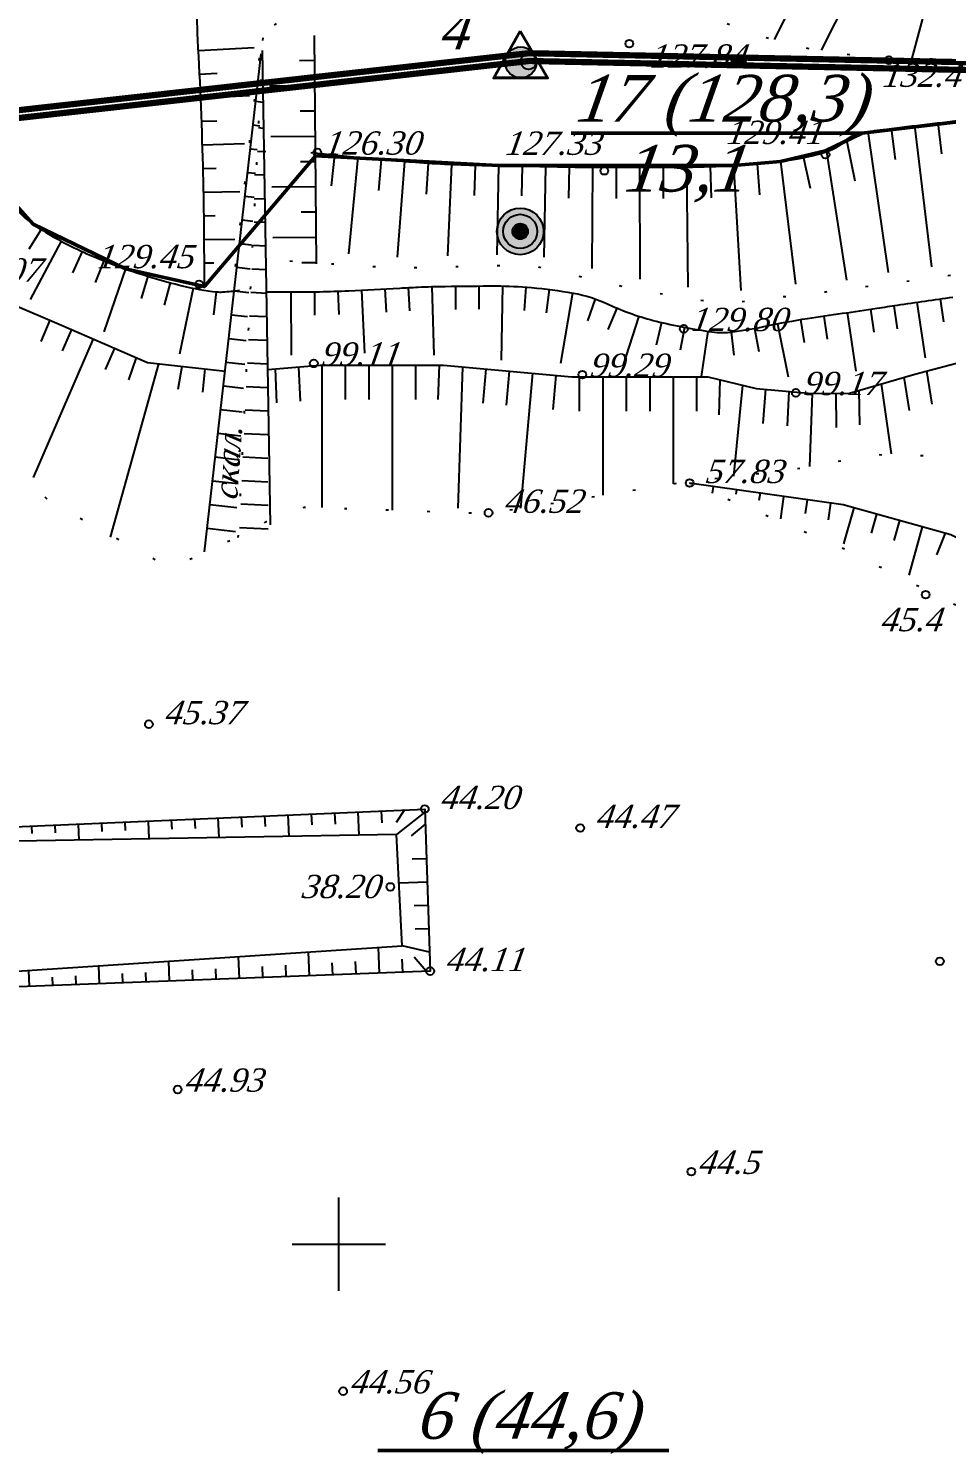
# Model space of a CAD drawing. Header units: millimetres. Extents: x 1400 to 7029, y -1119 to 1612.
# Drawn here: x 3178.7 to 3214.1, y 1404.7 to 1459.7 of the extents above; entities that cross this region are included whole.
import ezdxf
from ezdxf.lldxf.tags import DXFTag

# ---------------------------------------------------------------- set-up
doc = ezdxf.new("R2010")
doc.units = ezdxf.units.MM
doc.linetypes.add('ADOT1', pattern=[1.6, 0.1, -1.5])
for name, color, linetype in [('01_Горизонт_30', 7, 'Continuous'), ('01_Горизонт_44', 7, 'Continuous'), ('0_Лицензия', 6, 'Continuous'), ('Карьер', 7, 'Continuous'), ('кресты', 7, 'Continuous'), ('РАСТИТ', 7, 'Continuous'), ('Скважины', 7, 'Continuous')]:
    doc.layers.add(name, color=color, linetype=linetype)
doc.styles.add('universw', font='timesi.ttf', dxfattribs={"oblique": 10})
tags = doc.linetypes.add('New Line1', pattern=[1.5, 1, -0.5]).pattern_tags.tags
tags[6:7] = [DXFTag(74, 4), DXFTag(75, 0), DXFTag(340, '0'), DXFTag(46, 1.0), DXFTag(50, 0.0), DXFTag(44, 0.0), DXFTag(45, 0.0)]
tags[4:5] = [DXFTag(74, 4), DXFTag(75, 0), DXFTag(340, '0'), DXFTag(46, 1.0), DXFTag(50, 0.0), DXFTag(44, 0.0), DXFTag(45, 0.0)]

# ---------------------------------------------------------------- blocks, each defined once
blk = doc.blocks.new('372')
blk.add_circle((0, 0), 1)
blk = doc.blocks.new('368')
at = {"color": 0, "linetype": 'Continuous'}
blk.add_blockref('372', (0, 0), dxfattribs=at)
blk = doc.blocks.new('Licenzia')
at = {"linetype": 'New Line1', "lineweight": 25}
h = blk.add_hatch(color=6, dxfattribs=at)
h.dxf.hatch_style = 1
h.set_gradient(color1=(255, 0, 255), color2=(255, 0, 255), centered=1, tint=1, name='INVCYLINDER')
edge = h.paths.add_edge_path()
edge.add_arc((0, 0), 2, 0, 360)
at = {"color": 6, "linetype": 'Continuous', "lineweight": 40, "flags": 128}
blk.add_lwpolyline([(-0.08, 4.01), (-3.48, -1.99), (3.45, -1.99)], close=True, dxfattribs=at)
at = {"color": 10, "linetype": 'Continuous', "lineweight": 25}
blk.add_circle((0, 0), 2, dxfattribs=at)

msp = doc.modelspace()

# ---------------------------------------------------------------- hatches: boundary and pattern name
at = {"layer": 'Скважины', "linetype": 'Continuous'}
for color, points in [(0, [(3198.5434, 1451.8986, 1), (3196.7434, 1451.8986, 1)]), (7, [(3197.9434, 1451.8986, 1), (3197.3434, 1451.8986, 1)])]:
    msp.add_hatch(color=color, dxfattribs=at).paths.add_polyline_path(points)

# ---------------------------------------------------------------- linework, layer by layer
at = {"color": 6, "linetype": 'Continuous', "lineweight": 60, "flags": 128}
msp.add_lwpolyline([(3374.7034, 1362.0214, 0.24, 0.24, 0), (3263.109, 1295.3115, 0.24, 0.24, 0), (3249.1634, 1263.3117, 0.24, 0.24, 0), (3217.6097, 1221.1407, 0.24, 0.24, 0), (3221.9504, 1124.988, 0.24, 0.24, 0), (3074.2504, 1171.2569, 0.24, 0.24, 0), (2925.548, 1186.5997, 0.24, 0.24, 0), (2941.5578, 1368.4142, 0.24, 0.24, 0), (2942.8387, 1415.2605, 0, 0, 0), (3036.3911, 1417.5492, 0.24, 0.24, 0), (3140.0267, 1452.3008, 0.24, 0.24, 0), (3197.9798, 1458.7744, 0.24, 0.24, 0), (3315.7553, 1456.3401, 0.24, 0.24, 0), (3351.4513, 1474.3275, 0.24, 0.24, 0), (3374.7043, 1474.2089, 0.24, 0.24, 0)], format="xyseb", dxfattribs=at)
at = {"color": 1, "linetype": 'Continuous', "lineweight": 211, "const_width": 0.24, "flags": 128}
msp.add_lwpolyline([(2943.1308, 1414.9675), (3036.4436, 1417.2504), (3140.0917, 1452.0062), (3197.9934, 1458.474), (3315.097, 1456.064), (3363.654, 1355.4312), (3262.8726, 1295.52), (3248.9023, 1263.4635), (3217.3052, 1221.2345), (3221.6314, 1125.4023), (3074.3112, 1171.5522), (2925.8727, 1186.8678), (2941.8575, 1368.3969)], close=True, dxfattribs=at)
at = {"color": 7, "linetype": 'Continuous', "lineweight": 50, "flags": 128}
msp.add_lwpolyline([(3177.8617, 1453.2989), (3178.8577, 1452.1799), (3182.4278, 1450.4499), (3185.468, 1449.7712), (3189.7525, 1454.8127), (3196.8076, 1454.4357), (3205.8715, 1454.4401), (3207.6779, 1454.5928), (3209.4141, 1455.0099), (3210.828, 1455.6923), (3220.7068, 1456.8561), (3226.1813, 1458.3536), (3230.7074, 1458.4523), (3237.0248, 1457.8627), (3243.3328, 1457.1923), (3250.4039, 1455.6352), (3253.956, 1454.9067), (3258.8677, 1454.1055)], dxfattribs=at)
at = {"layer": '01_Горизонт_30', "linetype": 'Continuous'}
for p, q in [((3183.2909, 1429.1542), (3183.3206, 1428.466)), ((3185.9884, 1429.2706), (3186.0211, 1428.5137)), ((3188.6859, 1429.3871), (3188.7215, 1428.5613)), ((3191.3834, 1429.5036), (3191.422, 1428.609)), ((3193.9665, 1429.4965), (3192.8764, 1428.6346)), ((3180.5934, 1429.0377), (3180.6202, 1428.4184)), ((3194.0578, 1426.798), (3192.9716, 1426.7612)), ((3192.2136, 1423.2875), (3192.1762, 1424.274)), ((3194.1492, 1424.0996), (3193.0948, 1424.3342)), ((3184.1194, 1422.9802), (3184.0904, 1423.7442)), ((3186.8175, 1423.0827), (3186.7857, 1423.9208)), ((3189.5156, 1423.1851), (3189.4809, 1424.0974)), ((3178.7233, 1422.7754), (3178.7, 1423.391)), ((3181.4214, 1422.8778), (3181.3952, 1423.5676))]:
    msp.add_line(p, q, dxfattribs=at)
at = {"layer": '01_Горизонт_30', "color": 250, "linetype": 'Continuous'}
for p, q in [((3184.1901, 1429.193), (3184.2054, 1428.8374)), ((3185.0892, 1429.2318), (3185.1051, 1428.8648)), ((3186.8876, 1429.3095), (3186.9044, 1428.9195)), ((3187.7867, 1429.3483), (3187.8041, 1428.9469)), ((3189.5851, 1429.4259), (3189.6034, 1429.0016)), ((3190.4842, 1429.4647), (3190.503, 1429.0289)), ((3192.2825, 1429.5424), (3192.3023, 1429.0836)), ((3193.1817, 1429.5812), (3192.855, 1429.1031)), ((3178.7951, 1428.9601), (3178.8075, 1428.6733)), ((3179.6943, 1428.9989), (3179.7071, 1428.7007)), ((3181.4926, 1429.0765), (3181.5065, 1428.7554)), ((3182.3918, 1429.1153), (3182.4061, 1428.7827)), ((3193.9822, 1429.033), (3193.4386, 1428.5781)), ((3194.0274, 1427.6975), (3193.4766, 1427.6789)), ((3194.0883, 1425.8985), (3193.5527, 1425.8804)), ((3194.1187, 1424.9991), (3193.5908, 1424.9812)), ((3190.4149, 1423.2192), (3190.3971, 1423.6878)), ((3191.3143, 1423.2534), (3191.296, 1423.7343)), ((3193.113, 1423.3217), (3193.0938, 1423.8273)), ((3194.0123, 1423.3558), (3193.5597, 1423.9028)), ((3179.6227, 1422.8095), (3179.6105, 1423.1297)), ((3180.522, 1422.8437), (3180.5094, 1423.1762)), ((3182.3207, 1422.912), (3182.3072, 1423.2692)), ((3183.2201, 1422.9461), (3183.2061, 1423.3157)), ((3185.0188, 1423.0144), (3185.0038, 1423.4087)), ((3185.9182, 1423.0485), (3185.9027, 1423.4552)), ((3187.7169, 1423.1168), (3187.7005, 1423.5483)), ((3188.6162, 1423.151), (3188.5994, 1423.5948))]:
    msp.add_line(p, q, dxfattribs=at)
at = {"layer": '01_Горизонт_30', "linetype": 'Continuous', "flags": 128}
for points in [[(3156.316, 1427.9895), (3193.9625, 1429.6149), (3194.1742, 1423.362), (3156.3288, 1421.9252)], [(3156.3288, 1421.9252), (3193.0948, 1424.3342), (3192.8764, 1428.6346), (3156.316, 1427.9895)]]:
    msp.add_lwpolyline(points, dxfattribs=at)
at = {"layer": '01_Горизонт_30', "color": 7, "linetype": 'Continuous'}
msp.add_circle((3192.635, 1426.6128), 0.15, dxfattribs=at)
at = {"layer": '01_Горизонт_44', "color": 0, "linetype": 'Continuous'}
for p, q in [((3205.081, 1442.0633), (3205.0432, 1441.7959)), ((3205.9868, 1441.935), (3205.9618, 1441.7588)), ((3206.8925, 1441.8068), (3206.8509, 1441.5129)), ((3207.7982, 1441.6786), (3207.6763, 1440.817)), ((3208.704, 1441.5503), (3208.629, 1441.0211)), ((3209.6097, 1441.4221), (3209.5181, 1440.7752)), ((3210.5043, 1441.2404), (3210.1161, 1439.8485)), ((3211.3854, 1440.9947), (3211.1794, 1440.256)), ((3212.2666, 1440.749), (3212.0492, 1439.9697)), ((3213.1477, 1440.5033), (3212.6282, 1438.6403)), ((3214.0289, 1440.2576), (3213.6953, 1439.4278))]:
    msp.add_line(p, q, dxfattribs=at)
at = {"layer": '01_Горизонт_44', "color": 0, "linetype": 'ADOT1', "flags": 128}
msp.add_lwpolyline([(3204.1713, 1442.1979), (3209.9737, 1439.744), (3214.6926, 1437.3623), (3218.3839, 1432.9231), (3223.4209, 1426.0552), (3234.84, 1410.0272)], dxfattribs=at)
at = {"layer": '01_Горизонт_44', "color": 0, "linetype": 'Continuous', "flags": 128}
msp.add_lwpolyline([(3236.2453, 1411.6935), (3227.1269, 1424.7642), (3225.9463, 1426.5765), (3218.1977, 1437.6007), (3216.8692, 1438.9223), (3214.2449, 1440.1974), (3210.1037, 1441.3521), (3204.1753, 1442.1915)], dxfattribs=at)
at = {"layer": '01_Горизонт_44', "color": 7, "linetype": 'Continuous'}
for centre in [(3204.1753, 1442.1915), (3213.2761, 1437.8841), (3183.3253, 1432.8885), (3193.9625, 1429.6149), (3199.9573, 1428.8835), (3213.8246, 1423.7437), (3194.1742, 1423.362), (3184.4372, 1418.7974), (3204.2455, 1415.6281), (3190.8141, 1407.1587)]:
    msp.add_circle(centre, 0.15, dxfattribs=at)
at = {"layer": 'Карьер', "linetype": 'Continuous'}
for p, q in [((3211.3114, 1466.9866), (3207.4393, 1459.3016)), ((3212.9189, 1466.1767), (3209.2466, 1458.8882)), ((3214.635, 1465.6517), (3212.7279, 1458.5316)), ((3179.1696, 1451.9764), (3178.6889, 1451.2156)), ((3179.9479, 1451.5219), (3178.7413, 1449.2786)), ((3180.7555, 1451.1218), (3180.3792, 1450.3043)), ((3181.5834, 1450.7652), (3181.2478, 1449.9301)), ((3182.4278, 1450.4499), (3181.5894, 1448.024)), ((3183.2849, 1450.1708), (3183.0211, 1449.3103)), ((3184.1511, 1449.9215), (3183.9174, 1449.0524)), ((3185.0269, 1449.7085), (3184.5109, 1447.1577)), ((3185.9176, 1449.5715), (3185.8227, 1448.6766))]:
    msp.add_line(p, q, dxfattribs=at)
at = {"layer": 'Карьер', "color": 7, "linetype": 'Continuous'}
for p, q in [((3185.2366, 1458.8764), (3187.3847, 1458.9907)), ((3189.7197, 1458.4879), (3189.1326, 1458.4844)), ((3185.2825, 1457.9666), (3185.9526, 1457.9986)), ((3189.7255, 1457.5131), (3187.98, 1457.5027)), ((3185.3235, 1457.0566), (3187.2009, 1457.1361)), ((3185.3595, 1456.1464), (3185.9425, 1456.1679)), ((3189.7313, 1456.5383), (3189.1548, 1456.5349)), ((3189.7372, 1455.5635), (3188.0233, 1455.5533)), ((3211.0527, 1455.7526), (3211.8383, 1450.3144)), ((3211.9516, 1455.8707), (3212.0971, 1454.6795)), ((3212.8516, 1455.9796), (3213.5041, 1450.5341)), ((3213.7518, 1456.0864), (3213.8918, 1454.8946)), ((3185.3907, 1455.236), (3187.0158, 1455.2871)), ((3210.2196, 1455.4358), (3210.5503, 1453.8544)), ((3189.743, 1454.5887), (3189.1769, 1454.5853)), ((3190.4774, 1454.8468), (3190.3542, 1453.6531)), ((3191.3795, 1454.7574), (3191.0252, 1451.0307)), ((3192.2823, 1454.6752), (3192.1783, 1453.4797)), ((3193.1858, 1454.6003), (3192.8948, 1450.9121)), ((3194.0899, 1454.5341), (3194.0128, 1453.3366)), ((3194.9952, 1454.4848), (3194.838, 1450.9561)), ((3195.9012, 1454.4534), (3195.8723, 1453.2849)), ((3206.7757, 1454.5045), (3206.8757, 1453.3087)), ((3207.6779, 1454.5928), (3208.263, 1449.8611)), ((3208.5717, 1454.7429), (3208.8217, 1453.5693)), ((3209.4486, 1454.9716), (3210.2222, 1450.0152)), ((3185.4168, 1454.3254), (3185.9188, 1454.3385)), ((3196.8076, 1454.4357), (3196.7434, 1450.9987)), ((3197.714, 1454.4188), (3197.6928, 1453.2728)), ((3198.6204, 1454.4021), (3198.5562, 1450.9041)), ((3199.5268, 1454.3856), (3199.505, 1453.1858)), ((3200.4333, 1454.3735), (3200.408, 1450.4748)), ((3201.3399, 1454.3721), (3201.3404, 1453.1721)), ((3202.2464, 1454.373), (3202.2529, 1450.0534)), ((3203.153, 1454.3748), (3203.156, 1453.1748)), ((3204.0596, 1454.3782), (3204.1036, 1449.7483)), ((3204.9659, 1454.398), (3205.0069, 1453.1987)), ((3205.8715, 1454.4401), (3206.1552, 1449.6175)), ((3185.4374, 1453.4148), (3186.829, 1453.4407)), ((3189.7488, 1453.6139), (3188.0665, 1453.6039)), ((3185.4508, 1452.5039), (3185.8787, 1452.5085)), ((3189.7546, 1452.6391), (3189.1991, 1452.6358)), ((3185.4591, 1451.593), (3186.6406, 1451.6022)), ((3189.7604, 1451.6643), (3188.1097, 1451.6545)), ((3185.4649, 1450.6821), (3185.8254, 1450.6839)), ((3189.7662, 1450.6895), (3189.2212, 1450.6863))]:
    msp.add_line(p, q, dxfattribs=at)
at = {"layer": 'Карьер', "color": 32, "linetype": 'Continuous'}
for p, q in [((3187.4448, 1456.9201), (3187.713, 1456.8896)), ((3187.3407, 1456.0053), (3187.609, 1455.9748)), ((3187.5543, 1455.9018), (3187.7375, 1455.8833)), ((3187.2366, 1455.0905), (3187.5049, 1455.06)), ((3187.5112, 1454.9945), (3187.8333, 1454.9792)), ((3187.1326, 1454.1757), (3187.4337, 1454.1414)), ((3187.3973, 1454.0942), (3187.7683, 1454.0766)), ((3187.0285, 1453.2608), (3187.3823, 1453.2206)), ((3187.3825, 1453.1728), (3187.8023, 1453.1528)), ((3186.9245, 1452.346), (3187.3309, 1452.2998)), ((3187.3819, 1452.2725), (3187.8505, 1452.2503)), ((3186.8204, 1451.4312), (3187.2795, 1451.379)), ((3187.3388, 1451.3652), (3187.8562, 1451.3406)), ((3186.7163, 1450.5164), (3187.2282, 1450.4582)), ((3187.2957, 1450.4579), (3187.8619, 1450.431)), ((3186.6123, 1449.6016), (3187.1768, 1449.5374)), ((3187.2526, 1449.5505), (3187.8677, 1449.5213)), ((3186.5082, 1448.6868), (3187.1254, 1448.6165)), ((3187.2095, 1448.6432), (3187.8734, 1448.6117)), ((3186.4041, 1447.7719), (3187.074, 1447.6957)), ((3187.1664, 1447.7359), (3187.8791, 1447.702)), ((3186.3001, 1446.8571), (3187.0226, 1446.7749)), ((3187.1232, 1446.8286), (3187.8849, 1446.7924)), ((3186.196, 1445.9423), (3186.9713, 1445.8541)), ((3187.0801, 1445.9212), (3187.8906, 1445.8827)), ((3186.0919, 1445.0275), (3186.9199, 1444.9333)), ((3187.037, 1445.0139), (3187.8963, 1444.9731)), ((3185.9879, 1444.1127), (3186.8685, 1444.0125)), ((3186.9939, 1444.1066), (3187.9021, 1444.0634)), ((3185.8838, 1443.1978), (3186.8171, 1443.0917)), ((3186.9508, 1443.1993), (3187.9078, 1443.1538)), ((3185.7797, 1442.283), (3186.7657, 1442.1709)), ((3186.9077, 1442.2919), (3187.9136, 1442.2441)), ((3185.6757, 1441.3682), (3186.7143, 1441.2501)), ((3186.8646, 1441.3846), (3187.9193, 1441.3345)), ((3185.5716, 1440.4534), (3186.663, 1440.3292)), ((3186.8215, 1440.4773), (3187.925, 1440.4248))]:
    msp.add_line(p, q, dxfattribs=at)
at = {"layer": 'Карьер', "color": 0, "linetype": 'Continuous'}
for p, q in [((3188.7987, 1449.5647), (3188.8077, 1447.1317)), ((3189.7055, 1449.5721), (3189.717, 1448.6722)), ((3190.6122, 1449.5931), (3190.6456, 1448.6938)), ((3191.518, 1449.6364), (3191.6433, 1447.2083)), ((3192.4237, 1449.684), (3192.4718, 1448.7853)), ((3193.3293, 1449.7323), (3193.3736, 1448.8334)), ((3194.2354, 1449.7689), (3194.312, 1447.1282)), ((3195.1422, 1449.7857), (3195.1533, 1448.8857)), ((3196.049, 1449.7938), (3196.0541, 1448.8939)), ((3196.9559, 1449.794), (3196.9095, 1446.9383)), ((3197.8616, 1449.7513), (3197.7915, 1448.854)), ((3198.7636, 1449.6574), (3198.6502, 1448.7646)), ((3199.6605, 1449.5234), (3199.1927, 1446.8041)), ((3200.5379, 1449.2983), (3200.2418, 1448.4484)), ((3212.0448, 1449.0336), (3212.1759, 1448.1433)), ((3212.9421, 1449.1651), (3213.2552, 1447.0194)), ((3213.8395, 1449.2956), (3213.9685, 1448.4049)), ((3179.5103, 1448.4763), (3179.1606, 1447.6471)), ((3201.3724, 1448.9444), (3201.0173, 1448.1174)), ((3202.2212, 1448.626), (3201.6053, 1446.7175)), ((3208.4569, 1448.498), (3208.5994, 1447.6094)), ((3209.3537, 1448.6333), (3209.4865, 1447.7432)), ((3210.2507, 1448.7671), (3210.5873, 1446.508)), ((3211.1477, 1448.9006), (3211.2802, 1448.0104)), ((3180.3412, 1448.1188), (3179.9857, 1447.292)), ((3203.0957, 1448.3869), (3202.89, 1447.5107)), ((3203.9827, 1448.1983), (3203.8141, 1447.3142)), ((3204.8769, 1448.0471), (3204.6205, 1446.308)), ((3205.7801, 1448.015), (3205.8821, 1447.1208)), ((3206.6757, 1448.157), (3206.8407, 1447.2722)), ((3207.5643, 1448.3381), (3207.9708, 1446.2855)), ((3181.1706, 1447.758), (3178.8631, 1442.4006)), ((3182, 1447.3972), (3181.641, 1446.5719)), ((3183.6909, 1446.7951), (3181.8253, 1440.1088)), ((3182.8295, 1447.0363), (3182.5441, 1446.179)), ((3184.5897, 1446.6938), (3184.4346, 1445.8055)), ((3185.4885, 1446.5924), (3185.3876, 1445.6981)), ((3188.1899, 1446.5957), (3188.2434, 1445.2821)), ((3189.0915, 1446.6683), (3189.1535, 1445.3554)), ((3189.9933, 1446.7349), (3189.9933, 1441.2435)), ((3190.8978, 1446.7349), (3190.8978, 1445.4157)), ((3191.8023, 1446.7349), (3191.8023, 1445.4157)), ((3192.7068, 1446.7349), (3192.7068, 1441.1517)), ((3193.6113, 1446.7349), (3193.6113, 1445.4157)), ((3194.5158, 1446.7349), (3194.4646, 1445.4157)), ((3195.4174, 1446.669), (3195.2321, 1441.2286)), ((3196.3183, 1446.588), (3196.1999, 1445.2711)), ((3197.2192, 1446.507), (3197.1008, 1445.1901)), ((3198.12, 1446.426), (3197.6517, 1441.2172)), ((3199.0209, 1446.345), (3198.9025, 1445.0281)), ((3199.923, 1446.2904), (3199.923, 1444.9712)), ((3200.8275, 1446.2904), (3200.8275, 1441.7267)), ((3201.732, 1446.2904), (3201.732, 1444.9712)), ((3202.6365, 1446.2904), (3202.6365, 1444.9712)), ((3203.541, 1446.2904), (3203.541, 1442.162)), ((3204.4455, 1446.2904), (3204.4455, 1444.9712)), ((3212.4366, 1446.2735), (3212.6422, 1444.9921)), ((3213.3082, 1446.515), (3213.5141, 1445.2332)), ((3205.337, 1446.18), (3205.3091, 1444.8295)), ((3206.2166, 1445.9691), (3205.8631, 1442.4545)), ((3207.1045, 1445.809), (3207.0007, 1444.4908)), ((3208.0053, 1445.7266), (3207.9365, 1444.4052)), ((3209.8106, 1445.6561), (3209.8254, 1444.3377)), ((3210.7001, 1445.7666), (3210.7298, 1444.4339)), ((3211.5684, 1446.0201), (3211.95, 1443.3161)), ((3208.9061, 1445.646), (3208.7961, 1442.8333))]:
    msp.add_line(p, q, dxfattribs=at)
at = {"layer": 'Карьер', "color": 7, "linetype": 'Continuous'}
msp.add_lwpolyline([(3185.468, 1449.7712, 0.002122), (3185.4509, 1452.4874, 0.0035528), (3185.4223, 1454.1095, 0.007726), (3185.2137, 1459.2965, -0.0222901), (3185.1938, 1461.0965, -0.0722679), (3185.2785, 1461.5682, -0.0273543), (3185.7423, 1462.7405, -0.0597774), (3186.5266, 1464.0172, -0.0579024)], format="xyb", dxfattribs=at)
at = {"layer": 'Карьер', "color": 7, "linetype": 'ADOT1', "flags": 128}
for points in [[(3202.9225, 1461.578), (3200.6756, 1461.4978), (3196.7652, 1461.8425), (3193.6023, 1462.7042), (3191.302, 1462.8191), (3189.9218, 1461.2106), (3187.679, 1459.4872), (3186.5289, 1449.4913)], [(3202.9225, 1461.578), (3204.4397, 1460.3819), (3206.7589, 1459.4749), (3208.8159, 1458.9509), (3211.8611, 1458.5075), (3215.4912, 1458.6083), (3218.5744, 1458.6939), (3220.5956, 1459.0279), (3223.0593, 1459.9061)], [(3188.7657, 1450.7604), (3192.7966, 1450.4919), (3198.0174, 1450.607), (3202.1634, 1449.6482), (3205.4265, 1449.1114), (3209.4189, 1449.5716), (3215.5228, 1450.3769), (3220.1294, 1450.9138), (3223.9414, 1451.569), (3226.5903, 1452.2209), (3229.2775, 1452.4894), (3232.387, 1452.6811), (3235.7405, 1452.7938), (3241.8827, 1452.9472), (3246.6045, 1453.2156), (3249.6372, 1453.369), (3253.8734, 1452.9451), (3258.7872, 1451.833), (3263.509, 1450.9509), (3267.247, 1450.3706), (3271.201, 1449.6804), (3276.3067, 1449.527)]]:
    msp.add_lwpolyline(points, dxfattribs=at)
at = {"layer": 'Карьер', "color": 32, "linetype": 'ADOT1', "flags": 128}
msp.add_lwpolyline([(3186.7732, 1440.0871), (3187.7403, 1459.6667)], dxfattribs=at)
at = {"layer": 'Карьер', "color": 7, "linetype": 'Continuous', "flags": 128}
msp.add_lwpolyline([(3189.7871, 1450.6484), (3189.7139, 1459.4627)], dxfattribs=at)
at = {"layer": 'Карьер', "color": 32, "linetype": 'Continuous', "flags": 128}
for points in [[(3187.6966, 1458.8807), (3188.0026, 1440.5865)], [(3185.4675, 1439.5386), (3187.6529, 1458.7498)]]:
    msp.add_lwpolyline(points, dxfattribs=at)
at = {"layer": 'Карьер', "color": 7, "linetype": 'Continuous', "flags": 128}
msp.add_lwpolyline([(3189.576, 1454.9435, 0.0089464), (3193.6025, 1454.5682, 0.0140724), (3196.1709, 1454.4476, 0.0001506), (3199.7474, 1454.3816, 0.0016648), (3200.0711, 1454.3767, 0.0028754), (3200.9022, 1454.372, 0.0008164), (3203.8295, 1454.3767, 0.024714), (3207.4608, 1454.5682, 0.0464782), (3209.3607, 1454.9435, 0.1126109), (3210.1895, 1455.4094, -0.1477943), (3210.8499, 1455.7227, -0.0068593), (3211.7713, 1455.8486, -0.0020297), (3214.892, 1456.2186, -0.0025854)], format="xyb", dxfattribs=at)
at = {"layer": 'Карьер', "linetype": 'Continuous', "flags": 128}
msp.add_lwpolyline([(3177.8617, 1453.2989, 0.1261792), (3178.8577, 1452.1799, 0.03557), (3180.4437, 1451.2689, 0.0298406), (3182.459, 1450.4391, 0.0215515), (3184.6049, 1449.8039, 0.0354977), (3185.9442, 1449.5688, 0.0423511), (3186.1741, 1449.5646, 0.0150959), (3186.8154, 1449.6268)], format="xyb", dxfattribs=at)
at = {"layer": 'Карьер', "color": 0, "linetype": 'Continuous', "flags": 128}
msp.add_lwpolyline([(3187.8918, 1449.5654, 0.0049805), (3189.9091, 1449.5749, 0.0089567), (3191.0303, 1449.6115, 0.0010444), (3192.9967, 1449.715, -0.0028907), (3193.7073, 1449.7498, -0.0069409), (3194.7447, 1449.7802, -0.0036702), (3196.7074, 1449.7959, -0.0233411), (3198.0764, 1449.7329, -0.0197179), (3199.6844, 1449.5193, -0.0673566), (3201.0632, 1449.0836, 0.0500947), (3202.8921, 1448.4358, 0.0253341), (3205.0341, 1448.0245, 0.0685928), (3205.843, 1448.0229, 0.019431), (3207.1479, 1448.252, -0.0161074), (3208.7201, 1448.5388, -0.0001295), (3211.4139, 1448.9403, -0.0004509), (3212.1874, 1449.0546, -0.0006996), (3214.3307, 1449.3665, -0.0008861)], format="xyb", dxfattribs=at)
for points in [[(3175.939, 1449.9985), (3179.9559, 1448.2864), (3183.2765, 1446.8419), (3186.2772, 1446.5034)], [(3187.9171, 1446.5737), (3189.9177, 1446.7349), (3194.6844, 1446.7349), (3199.6282, 1446.2904), (3204.8769, 1446.2904), (3206.7484, 1445.8416), (3208.8883, 1445.6458), (3210.3421, 1445.6621), (3212.8577, 1446.3964), (3215.5922, 1447.1161), (3218.6796, 1447.7362), (3219.5943, 1447.8504), (3222.4367, 1447.8014), (3223.7027, 1447.932), (3225.7609, 1448.4542), (3227.7211, 1448.3726), (3230.5321, 1447.5559), (3233.143, 1447.0652), (3235.4518, 1446.9318), (3240.9063, 1446.9318), (3243.5172, 1446.7252), (3244.5512, 1446.499)]]:
    msp.add_lwpolyline(points, dxfattribs=at)
at = {"layer": 'Карьер', "color": 0, "linetype": 'ADOT1', "flags": 128}
msp.add_lwpolyline([(3093.2336, 1413.2572), (3094.956, 1415.1785), (3098.2571, 1418.1035), (3102.1325, 1420.2255), (3109.3102, 1423.3824), (3115.6421, 1425.2617), (3122.0761, 1427.4254), (3126.3432, 1428.7088), (3132.354, 1431.4589), (3134.0625, 1431.8795), (3136.4484, 1432.292), (3139.0179, 1433.4379), (3140.9909, 1434.4921), (3142.6951, 1436.8895), (3144.4387, 1440.0521), (3146.1822, 1441.9772), (3148.9584, 1443.7346), (3151.168, 1444.3824), (3153.6179, 1445.1502), (3159.438, 1446.2311), (3162.8486, 1446.3031), (3167.0119, 1446.184), (3169.5098, 1446.208), (3173.0404, 1445.7281), (3175.2741, 1445.4402), (3177.0086, 1444.0234), (3179.4926, 1441.4778), (3181.9339, 1440.1515), (3184.161, 1438.9107), (3186.1953, 1439.852), (3187.8656, 1440.7077), (3189.3199, 1441.2659), (3192.0399, 1441.1757), (3196.4151, 1441.0188), (3204.1292, 1442.2564), (3208.1381, 1442.7145), (3211.33, 1443.2908), (3213.522, 1443.2524), (3217.5984, 1443.3292), (3220.6917, 1443.6136), (3225.2101, 1441.8753), (3225.6811, 1447.1255), (3227.8362, 1446.9013), (3231.6445, 1446.2596), (3234.3975, 1445.9845), (3236.2787, 1445.847), (3238.3434, 1445.847), (3240.8211, 1446.0304), (3243.0235, 1445.6179), (3244.4, 1444.5636)], dxfattribs=at)
at = {"layer": 'Карьер', "color": 7, "linetype": 'Continuous'}
for centre in [(3201.8509, 1459.1398), (3211.8611, 1458.5075), (3189.8199, 1454.9467), (3209.4141, 1454.8599), (3200.8896, 1454.2394), (3185.2626, 1449.8564), (3203.9548, 1448.1391), (3189.6861, 1446.8063), (3200.0414, 1446.3732), (3208.2751, 1445.6713), (3196.4233, 1441.0425)]:
    msp.add_circle(centre, 0.15, dxfattribs=at)
at = {"layer": 'кресты', "color": 3, "linetype": 'Continuous'}
for p, q in [((3190.6513, 1411.0275), (3190.6513, 1414.6275)), ((3188.8513, 1412.8275), (3192.4513, 1412.8275))]:
    msp.add_line(p, q, dxfattribs=at)
at = {"layer": 'Скважины', "color": 0, "linetype": 'Continuous', "lineweight": 50}
for p, q in [((3199.6089, 1455.6942), (3210.828, 1455.6923)), ((3192.1504, 1404.877), (3203.3696, 1404.8751))]:
    msp.add_line(p, q, dxfattribs=at)
at = {"layer": 'Скважины', "color": 0, "linetype": 'Continuous'}
for radius in [0.9, 0.66, 0.3]:
    msp.add_circle((3197.6434, 1451.8986), radius, dxfattribs=at)
at = {"layer": 'Скважины', "color": 7, "linetype": 'Continuous'}
for centre in [(3197.6484, 1451.8584), (3197.7734, 1451.8735)]:
    msp.add_circle(centre, 0.15, dxfattribs=at)
at = {"layer": 'Скважины', "color": 7}
msp.add_circle((3197.6484, 1451.8584), 0.15, dxfattribs=at)

# ---------------------------------------------------------------- block references
at = {"layer": '0_Лицензия', "color": 6, "linetype": 'New Line1', "lineweight": 25, "xscale": 0.3, "yscale": 0.3, "zscale": 0.3}
msp.add_blockref('Licenzia', (3197.6651, 1458.4202), dxfattribs=at)
at = {"layer": 'РАСТИТ', "color": 7, "linetype": 'Continuous', "xscale": 0.3, "yscale": 0.3, "zscale": 0.3}
msp.add_blockref('368', (3197.9635, 1458.4513), dxfattribs=at)

# ---------------------------------------------------------------- texts
at = {"layer": '01_Горизонт_30', "color": 7, "linetype": 'Continuous', "style": 'universw', "oblique": 10}
msp.add_text('38.20', height=0.9, dxfattribs=at).set_placement((3189.1982, 1426.1785))
at = {"layer": '01_Горизонт_44', "color": 7, "linetype": 'Continuous', "style": 'universw', "oblique": 10}
for s, p in [('57.83', (3204.7753, 1442.1915)), ('45.4', (3211.5394, 1436.4766)), ('45.37', (3183.9253, 1432.8885)), ('44.20', (3194.5625, 1429.6149)), ('44.47', (3200.5573, 1428.8835)), ('44.11', (3194.7742, 1423.362)), ('44.93', (3184.7058, 1418.7107)), ('44.5', (3204.514, 1415.5414)), ('44.56', (3191.0826, 1407.0721))]:
    msp.add_text(s, height=0.9, dxfattribs=at).set_placement(p)
at = {"layer": '0_Лицензия', "color": 6, "linetype": 'New Line1', "lineweight": 25, "insert": (3194.5471, 1460.4289), "char_height": 1.5, "attachment_point": 1, "style": 'universw'}
msp.add_mtext_dynamic_manual_height_columns('4', width=7.234357, gutter_width=15, heights=[5.4931], dxfattribs=at)
at = {"layer": 'Карьер', "color": 7, "linetype": 'Continuous', "style": 'universw', "oblique": 10}
for s, p in [('127.84', (3202.6412, 1458.2137)), ('132.4', (3211.5963, 1457.4768)), ('129.41', (3205.5834, 1455.2704)), ('126.30', (3190.0885, 1454.86)), ('127.33', (3197.0516, 1454.853)), ('129.45', (3181.3241, 1450.4797)), ('99.07', (3176.1277, 1449.9612)), ('129.80', (3204.2234, 1448.0524)), ('99.11', (3189.9546, 1446.7196)), ('99.29', (3200.3099, 1446.2865)), ('99.17', (3208.5436, 1445.5847)), ('46.52', (3197.0233, 1441.0425))]:
    msp.add_text(s, height=0.9, dxfattribs=at).set_placement(p)
at = {"layer": 'Карьер', "color": 7, "style": 'universw', "oblique": 10}
msp.add_text('скал.', height=0.9, rotation=85.98357, dxfattribs=at).set_placement((3186.7271, 1441.5169))
at = {"layer": 'Скважины', "color": 7, "style": 'universw', "oblique": 10}
for s, p in [('17 (128,3)', (3199.7583, 1456.1379)), ('13,1', (3201.6199, 1453.4372)), ('  6 (44,6)', (3192.2998, 1405.3207))]:
    msp.add_text(s, height=1.8, dxfattribs=at).set_placement(p)

doc.saveas('drawing.dxf')
